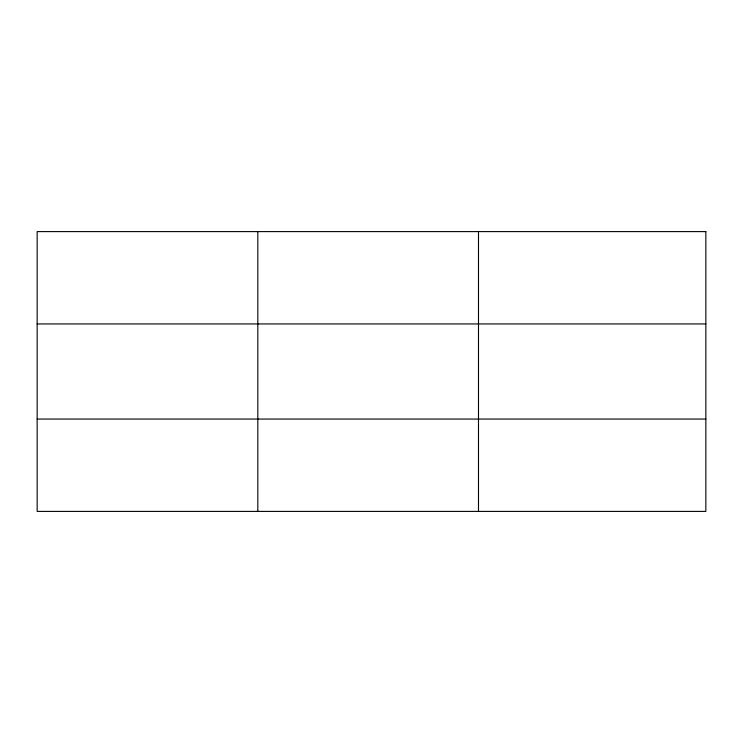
<?xml version="1.0" encoding="UTF-8"?>
<svg xmlns="http://www.w3.org/2000/svg" width="743" height="743" viewBox="0 0 743 743"><rect width="100%" height="100%" fill="white"/><g stroke="black" fill="none" stroke-linecap="round" stroke-linejoin="round"><path stroke-width="1.11" d="M257.821 511.398L257.821 231.602M478.492 511.398L478.492 231.602M37.15 323.939L705.85 323.939M37.15 419.061L705.85 419.061M705.85 231.602L705.85 511.398L37.15 511.398L37.15 231.602L705.85 231.602"/></g></svg>
